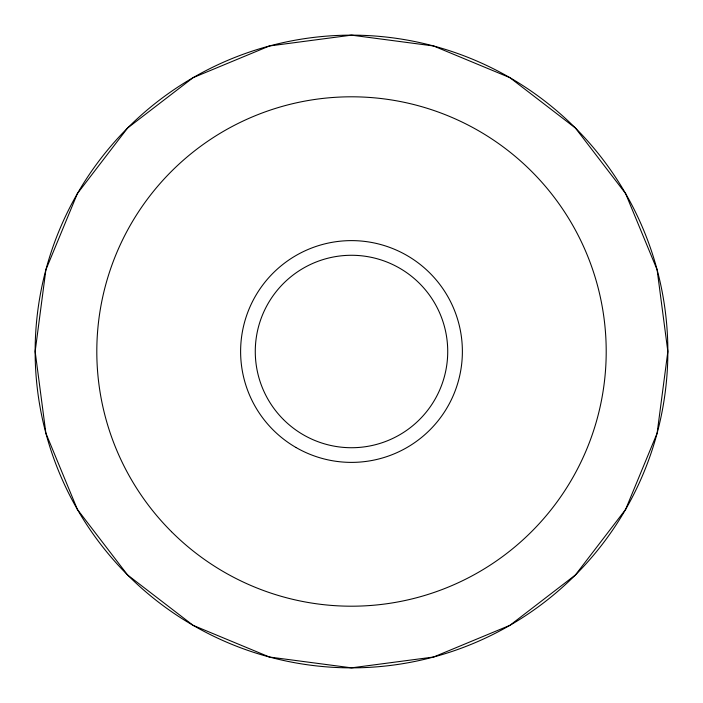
<?xml version="1.0" encoding="UTF-8"?>
<svg xmlns="http://www.w3.org/2000/svg" width="703" height="703" viewBox="0 0 703 703"><rect width="100%" height="100%" fill="white"/><g stroke="black" fill="none" stroke-linecap="round" stroke-linejoin="round"><path stroke-width="1.05" d="M45.888 269.767L35.15 351.5L45.888 433.233L77.4 509.447L127.594 574.984L193.105 625.336L269.477 657.033L351.5 667.85L433.523 657.033L509.895 625.336L575.405 574.984L625.6 509.447L657.112 433.233L667.85 351.5L657.112 269.767L625.6 193.553L575.405 128.016L509.895 77.664L433.523 45.967L351.5 35.15L269.477 45.967L193.105 77.664L127.594 128.016L77.4 193.553L45.888 269.767M296.06 447.53A110.881 110.881 0 0 0 462.381 351.5A110.881 110.881 0 0 0 296.06 255.47A110.881 110.881 0 0 0 296.06 447.53M283.458 419.542A96.223 96.223 0 0 0 444.445 376.404A96.223 96.223 0 0 0 326.596 258.555A96.223 96.223 0 0 0 283.458 419.542M171.488 531.688A254.706 254.706 0 0 0 597.559 417.31A254.706 254.706 0 0 0 285.462 105.512A254.706 254.706 0 0 0 171.488 531.688M127.911 575.3A316.35 316.35 0 0 0 657.112 433.233A316.35 316.35 0 0 0 269.477 45.967A316.35 316.35 0 0 0 127.911 575.3"/></g></svg>
